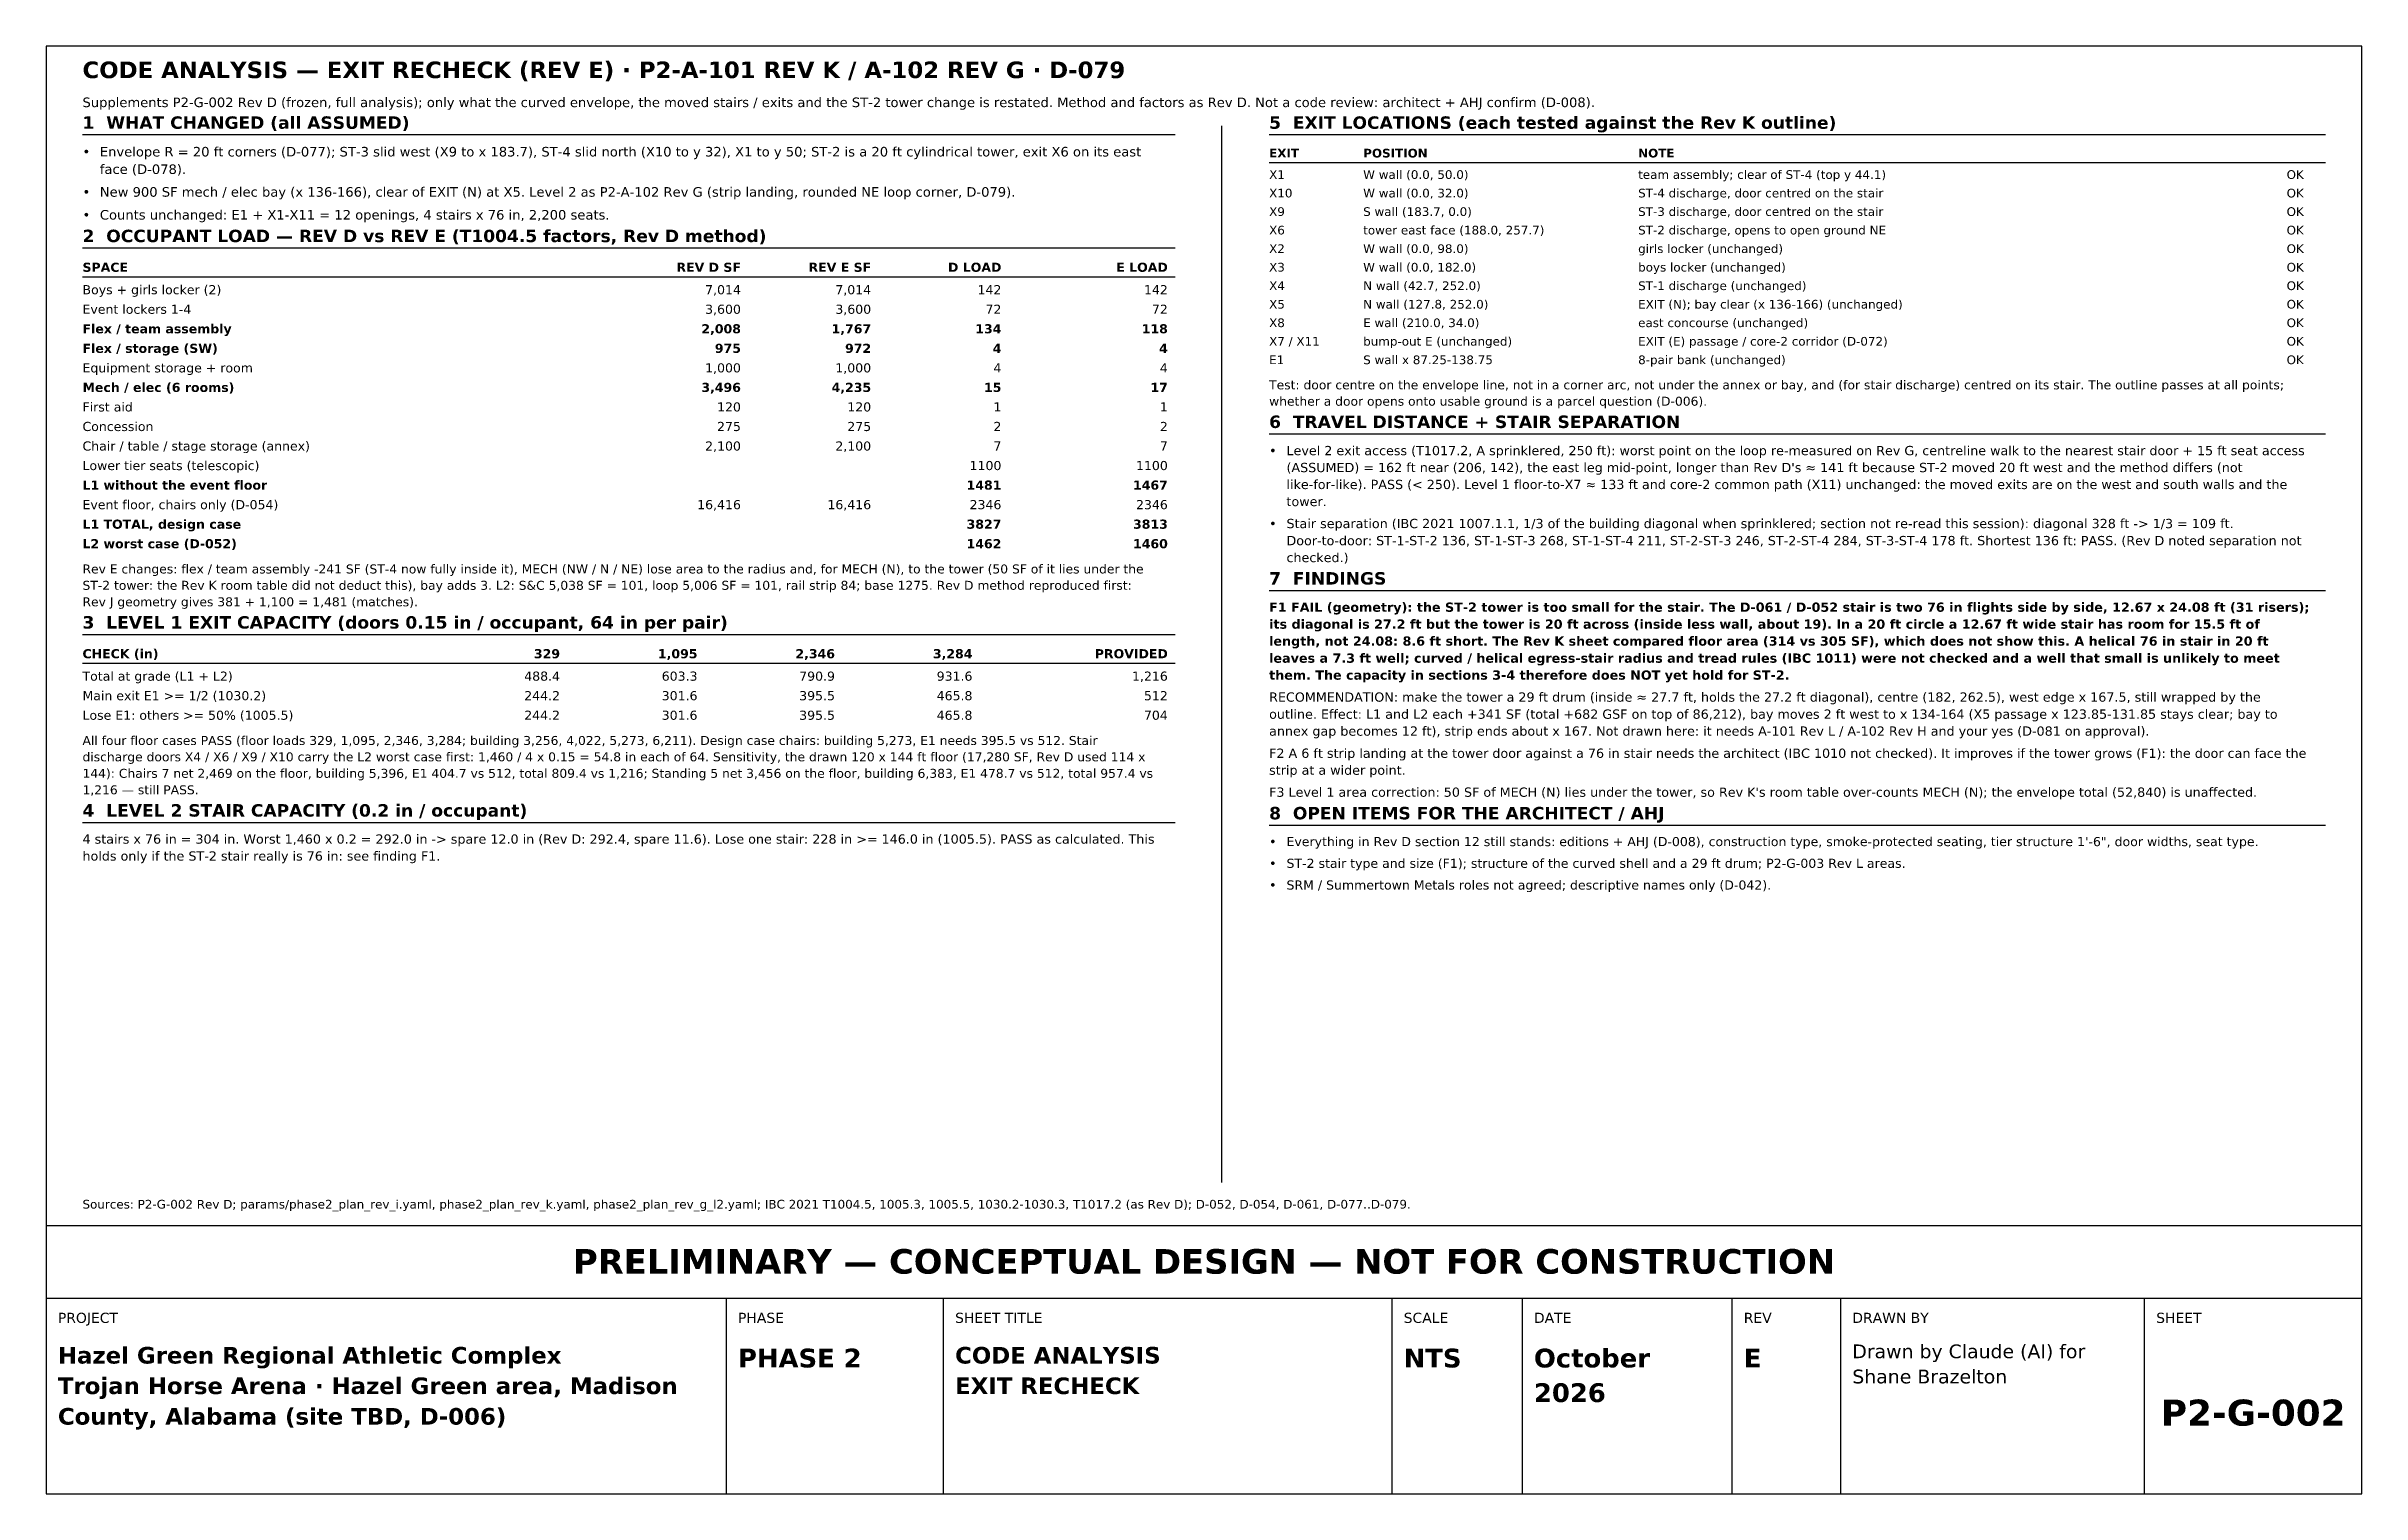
# Model space of a CAD drawing. Header units: inches. Extents: x 0.5 to 16.5, y 0.5 to 10.5.
import ezdxf
from ezdxf.enums import TextEntityAlignment as Align

# ---------------------------------------------------------------- set-up
doc = ezdxf.new("R2010")
doc.units = ezdxf.units.IN
doc.header["$MEASUREMENT"] = 0
doc.layers.add('A-ANNO-TEXT', color=7, linetype='Continuous')
doc.layers.add('G-ANNO-TTLB', color=7, linetype='Continuous')
doc.styles.add('KS-BOLD', font='DejaVuSans-Bold.ttf')
doc.styles.add('KS-REG', font='DejaVuSans.ttf')

msp = doc.modelspace()

# ---------------------------------------------------------------- linework, layer by layer
at = {"layer": 'A-ANNO-TEXT'}
for p, q in [((8.62, 9.95), (8.62, 2.65)), ((0.75, 9.89), (8.3, 9.89)), ((8.95, 9.89), (16.25, 9.89)), ((8.95, 9.697), (16.25, 9.697)), ((0.75, 9.107), (8.3, 9.107)), ((0.75, 8.907), (8.3, 8.907)), ((8.95, 7.823), (16.25, 7.823)), ((8.95, 6.741), (16.25, 6.741)), ((0.75, 6.437), (8.3, 6.437)), ((0.75, 6.237), (8.3, 6.237)), ((0.75, 5.138), (8.3, 5.138)), ((8.95, 5.119), (16.25, 5.119))]:
    msp.add_line(p, q, dxfattribs=at)
at = {"layer": 'G-ANNO-TTLB'}
for p, q in [((0.5, 1.85), (16.5, 1.85)), ((5.2, 0.5), (5.2, 1.85)), ((6.7, 0.5), (6.7, 1.85)), ((9.8, 0.5), (9.8, 1.85)), ((10.7, 0.5), (10.7, 1.85)), ((12.15, 0.5), (12.15, 1.85)), ((12.9, 0.5), (12.9, 1.85)), ((15, 0.5), (15, 1.85))]:
    msp.add_line(p, q, dxfattribs=at)
for points in [[(0.5, 0.5), (16.5, 0.5), (16.5, 10.5), (0.5, 10.5)], [(0.5, 1.85), (16.5, 1.85), (16.5, 2.35), (0.5, 2.35)]]:
    msp.add_lwpolyline(points, close=True, dxfattribs=at)

# ---------------------------------------------------------------- texts
at = {"layer": 'A-ANNO-TEXT'}
for s, height, style, p in [('CODE ANALYSIS — EXIT RECHECK (REV E) · P2-A-101 REV K / A-102 REV G · D-079', 0.115, 'KS-BOLD', (0.75, 10.28)), ('Supplements P2-G-002 Rev D (frozen, full analysis); only what the curved envelope, the moved stairs / exits and the ST-2 tower change is restated. Method and factors as Rev D. Not a code review: architect + AHJ confirm (D-008).', 0.066, 'KS-REG', (0.75, 10.08)), ('1  WHAT CHANGED (all ASSUMED)', 0.086, 'KS-BOLD', (0.75, 9.93)), ('5  EXIT LOCATIONS (each tested against the Rev K outline)', 0.086, 'KS-BOLD', (8.95, 9.93)), ('•', 0.066, 'KS-REG', (0.75, 9.739)), ('Envelope R = 20 ft corners (D-077); ST-3 slid west (X9 to x 183.7), ST-4 slid north (X10 to y 32), X1 to y 50; ST-2 is a 20 ft cylindrical tower, exit X6 on its east', 0.066, 'KS-REG', (0.87, 9.739)), ('EXIT', 0.06, 'KS-BOLD', (8.95, 9.732)), ('POSITION', 0.06, 'KS-BOLD', (9.6, 9.732)), ('NOTE', 0.06, 'KS-BOLD', (11.5, 9.732)), ('face (D-078).', 0.066, 'KS-REG', (0.87, 9.618)), ('X1', 0.06, 'KS-REG', (8.95, 9.584)), ('W wall (0.0, 50.0)', 0.06, 'KS-REG', (9.6, 9.584)), ('team assembly; clear of ST-4 (top y 44.1)', 0.06, 'KS-REG', (11.5, 9.584)), ('•', 0.066, 'KS-REG', (0.75, 9.461)), ('New 900 SF mech / elec bay (x 136-166), clear of EXIT (N) at X5. Level 2 as P2-A-102 Rev G (strip landing, rounded NE loop corner, D-079).', 0.066, 'KS-REG', (0.87, 9.461)), ('X10', 0.06, 'KS-REG', (8.95, 9.456)), ('W wall (0.0, 32.0)', 0.06, 'KS-REG', (9.6, 9.456)), ('ST-4 discharge, door centred on the stair', 0.06, 'KS-REG', (11.5, 9.456)), ('•', 0.066, 'KS-REG', (0.75, 9.303)), ('Counts unchanged: E1 + X1-X11 = 12 openings, 4 stairs x 76 in, 2,200 seats.', 0.066, 'KS-REG', (0.87, 9.303)), ('X9', 0.06, 'KS-REG', (8.95, 9.328)), ('S wall (183.7, 0.0)', 0.06, 'KS-REG', (9.6, 9.328)), ('ST-3 discharge, door centred on the stair', 0.06, 'KS-REG', (11.5, 9.328)), ('2  OCCUPANT LOAD — REV D vs REV E (T1004.5 factors, Rev D method)', 0.086, 'KS-BOLD', (0.75, 9.147)), ('X6', 0.06, 'KS-REG', (8.95, 9.2)), ('X2', 0.06, 'KS-REG', (8.95, 9.072)), ('tower east face (188.0, 257.7)', 0.06, 'KS-REG', (9.6, 9.2)), ('W wall (0.0, 98.0)', 0.06, 'KS-REG', (9.6, 9.072)), ('ST-2 discharge, opens to open ground NE', 0.06, 'KS-REG', (11.5, 9.2)), ('girls locker (unchanged)', 0.06, 'KS-REG', (11.5, 9.072)), ('SPACE', 0.063, 'KS-BOLD', (0.75, 8.942)), ('X3', 0.06, 'KS-REG', (8.95, 8.944)), ('W wall (0.0, 182.0)', 0.06, 'KS-REG', (9.6, 8.944)), ('boys locker (unchanged)', 0.06, 'KS-REG', (11.5, 8.944)), ('Boys + girls locker (2)', 0.063, 'KS-REG', (0.75, 8.787)), ('X4', 0.06, 'KS-REG', (8.95, 8.816)), ('N wall (42.7, 252.0)', 0.06, 'KS-REG', (9.6, 8.816)), ('ST-1 discharge (unchanged)', 0.06, 'KS-REG', (11.5, 8.816)), ('Event lockers 1-4', 0.063, 'KS-REG', (0.75, 8.652)), ('X5', 0.06, 'KS-REG', (8.95, 8.688)), ('N wall (127.8, 252.0)', 0.06, 'KS-REG', (9.6, 8.688)), ('EXIT (N); bay clear (x 136-166) (unchanged)', 0.06, 'KS-REG', (11.5, 8.688)), ('Flex / team assembly', 0.063, 'KS-BOLD', (0.75, 8.517)), ('X8', 0.06, 'KS-REG', (8.95, 8.56)), ('X7 / X11', 0.06, 'KS-REG', (8.95, 8.432)), ('bump-out E (unchanged)', 0.06, 'KS-REG', (9.6, 8.432)), ('E wall (210.0, 34.0)', 0.06, 'KS-REG', (9.6, 8.56)), ('east concourse (unchanged)', 0.06, 'KS-REG', (11.5, 8.56)), ('EXIT (E) passage / core-2 corridor (D-072)', 0.06, 'KS-REG', (11.5, 8.432)), ('Flex / storage (SW)', 0.063, 'KS-BOLD', (0.75, 8.382)), ('E1', 0.06, 'KS-REG', (8.95, 8.304)), ('S wall x 87.25-138.75', 0.06, 'KS-REG', (9.6, 8.304)), ('8-pair bank (unchanged)', 0.06, 'KS-REG', (11.5, 8.304)), ('Equipment storage + room', 0.063, 'KS-REG', (0.75, 8.247)), ('Mech / elec (6 rooms)', 0.063, 'KS-BOLD', (0.75, 8.112)), ('Test: door centre on the envelope line, not in a corner arc, not under the annex or bay, and (for stair discharge) centred on its stair. The outline passes at all points;', 0.062, 'KS-REG', (8.95, 8.13)), ('First aid', 0.063, 'KS-REG', (0.75, 7.977)), ('whether a door opens onto usable ground is a parcel question (D-006).', 0.062, 'KS-REG', (8.95, 8.017)), ('Concession', 0.063, 'KS-REG', (0.75, 7.842)), ('6  TRAVEL DISTANCE + STAIR SEPARATION', 0.086, 'KS-BOLD', (8.95, 7.863)), ('Chair / table / stage storage (annex)', 0.063, 'KS-REG', (0.75, 7.707)), ('•', 0.064, 'KS-REG', (8.95, 7.675)), ('Level 2 exit access (T1017.2, A sprinklered, 250 ft): worst point on the loop re-measured on Rev G, centreline walk to the nearest stair door + 15 ft seat access', 0.064, 'KS-REG', (9.07, 7.675)), ('Lower tier seats (telescopic)', 0.063, 'KS-REG', (0.75, 7.572)), ("(ASSUMED) = 162 ft near (206, 142), the east leg mid-point, longer than Rev D's ≈ 141 ft because ST-2 moved 20 ft west and the method differs (not", 0.064, 'KS-REG', (9.07, 7.558)), ('L1 without the event floor', 0.063, 'KS-BOLD', (0.75, 7.437)), ('Event floor, chairs only (D-054)', 0.063, 'KS-REG', (0.75, 7.302)), ('tower.', 0.064, 'KS-REG', (9.07, 7.323)), ('like-for-like). PASS (< 250). Level 1 floor-to-X7 ≈ 133 ft and core-2 common path (X11) unchanged: the moved exits are on the west and south walls and the', 0.064, 'KS-REG', (9.07, 7.441)), ('L1 TOTAL, design case', 0.063, 'KS-BOLD', (0.75, 7.167)), ('•', 0.064, 'KS-REG', (8.95, 7.171)), ('Stair separation (IBC 2021 1007.1.1, 1/3 of the building diagonal when sprinklered; section not re-read this session): diagonal 328 ft -> 1/3 = 109 ft.', 0.064, 'KS-REG', (9.07, 7.171)), ('L2 worst case (D-052)', 0.063, 'KS-BOLD', (0.75, 7.032)), ('Door-to-door: ST-1-ST-2 136, ST-1-ST-3 268, ST-1-ST-4 211, ST-2-ST-3 246, ST-2-ST-4 284, ST-3-ST-4 178 ft. Shortest 136 ft: PASS. (Rev D noted separation not', 0.064, 'KS-REG', (9.07, 7.053)), ('Rev E changes: flex / team assembly -241 SF (ST-4 now fully inside it), MECH (NW / N / NE) lose area to the radius and, for MECH (N), to the tower (50 SF of it lies under the', 0.062, 'KS-REG', (0.75, 6.858)), ('checked.)', 0.064, 'KS-REG', (9.07, 6.936)), ('ST-2 tower: the Rev K room table did not deduct this), bay adds 3. L2: S&C 5,038 SF = 101, loop 5,006 SF = 101, rail strip 84; base 1275. Rev D method reproduced first:', 0.062, 'KS-REG', (0.75, 6.745)), ('7  FINDINGS', 0.086, 'KS-BOLD', (8.95, 6.781)), ('Rev J geometry gives 381 + 1,100 = 1,481 (matches).', 0.062, 'KS-REG', (0.75, 6.631)), ('3  LEVEL 1 EXIT CAPACITY (doors 0.15 in / occupant, 64 in per pair)', 0.086, 'KS-BOLD', (0.75, 6.477)), ('F1 FAIL (geometry): the ST-2 tower is too small for the stair. The D-061 / D-052 stair is two 76 in flights side by side, 12.67 x 24.08 ft (31 risers);', 0.064, 'KS-BOLD', (8.95, 6.593)), ('its diagonal is 27.2 ft but the tower is 20 ft across (inside less wall, about 19). In a 20 ft circle a 12.67 ft wide stair has room for 15.5 ft of', 0.064, 'KS-BOLD', (8.95, 6.476)), ('length, not 24.08: 8.6 ft short. The Rev K sheet compared floor area (314 vs 305 SF), which does not show this. A helical 76 in stair in 20 ft', 0.064, 'KS-BOLD', (8.95, 6.359)), ('CHECK (in)', 0.063, 'KS-BOLD', (0.75, 6.272)), ('leaves a 7.3 ft well; curved / helical egress-stair radius and tread rules (IBC 1011) were not checked and a well that small is unlikely to meet', 0.064, 'KS-BOLD', (8.95, 6.241)), ('Total at grade (L1 + L2)', 0.063, 'KS-REG', (0.75, 6.117)), ('them. The capacity in sections 3-4 therefore does NOT yet hold for ST-2.', 0.064, 'KS-BOLD', (8.95, 6.124)), ('Main exit E1 >= 1/2 (1030.2)', 0.063, 'KS-REG', (0.75, 5.982)), ('outline. Effect: L1 and L2 each +341 SF (total +682 GSF on top of 86,212), bay moves 2 ft west to x 134-164 (X5 passage x 123.85-131.85 stays clear; bay to', 0.064, 'KS-REG', (8.95, 5.854)), ('RECOMMENDATION: make the tower a 29 ft drum (inside ≈ 27.7 ft, holds the 27.2 ft diagonal), centre (182, 262.5), west edge x 167.5, still wrapped by the', 0.064, 'KS-REG', (8.95, 5.972)), ('Lose E1: others >= 50% (1005.5)', 0.063, 'KS-REG', (0.75, 5.847)), ('annex gap becomes 12 ft), strip ends about x 167. Not drawn here: it needs A-101 Rev L / A-102 Rev H and your yes (D-081 on approval).', 0.064, 'KS-REG', (8.95, 5.737)), ('All four floor cases PASS (floor loads 329, 1,095, 2,346, 3,284; building 3,256, 4,022, 5,273, 6,211). Design case chairs: building 5,273, E1 needs 395.5 vs 512. Stair', 0.062, 'KS-REG', (0.75, 5.673)), ('discharge doors X4 / X6 / X9 / X10 carry the L2 worst case first: 1,460 / 4 x 0.15 = 54.8 in each of 64. Sensitivity, the drawn 120 x 144 ft floor (17,280 SF, Rev D used 114 x', 0.062, 'KS-REG', (0.75, 5.56)), ('F2 A 6 ft strip landing at the tower door against a 76 in stair needs the architect (IBC 1010 not checked). It improves if the tower grows (F1): the door can face the', 0.064, 'KS-REG', (8.95, 5.584)), ('144): Chairs 7 net 2,469 on the floor, building 5,396, E1 404.7 vs 512, total 809.4 vs 1,216; Standing 5 net 3,456 on the floor, building 6,383, E1 478.7 vs 512, total 957.4 vs', 0.062, 'KS-REG', (0.75, 5.446)), ('strip at a wider point.', 0.064, 'KS-REG', (8.95, 5.467)), ('1,216 — still PASS.', 0.062, 'KS-REG', (0.75, 5.332)), ("F3 Level 1 area correction: 50 SF of MECH (N) lies under the tower, so Rev K's room table over-counts MECH (N); the envelope total (52,840) is unaffected.", 0.064, 'KS-REG', (8.95, 5.315)), ('4  LEVEL 2 STAIR CAPACITY (0.2 in / occupant)', 0.086, 'KS-BOLD', (0.75, 5.178)), ('8  OPEN ITEMS FOR THE ARCHITECT / AHJ', 0.086, 'KS-BOLD', (8.95, 5.159)), ('4 stairs x 76 in = 304 in. Worst 1,460 x 0.2 = 292.0 in -> spare 12.0 in (Rev D: 292.4, spare 11.6). Lose one stair: 228 in >= 146.0 in (1005.5). PASS as calculated. This', 0.064, 'KS-REG', (0.75, 4.991)), ('•', 0.063, 'KS-REG', (8.95, 4.974)), ('Everything in Rev D section 12 still stands: editions + AHJ (D-008), construction type, smoke-protected seating, tier structure 1\'-6", door widths, seat type.', 0.063, 'KS-REG', (9.07, 4.974)), ('holds only if the ST-2 stair really is 76 in: see finding F1.', 0.064, 'KS-REG', (0.75, 4.874)), ('•', 0.063, 'KS-REG', (8.95, 4.824)), ('ST-2 stair type and size (F1); structure of the curved shell and a 29 ft drum; P2-G-003 Rev L areas.', 0.063, 'KS-REG', (9.07, 4.824)), ('•', 0.063, 'KS-REG', (8.95, 4.674)), ('SRM / Summertown Metals roles not agreed; descriptive names only (D-042).', 0.063, 'KS-REG', (9.07, 4.674)), ('Sources: P2-G-002 Rev D; params/phase2_plan_rev_i.yaml, phase2_plan_rev_k.yaml, phase2_plan_rev_g_l2.yaml; IBC 2021 T1004.5, 1005.3, 1005.5, 1030.2-1030.3, T1017.2 (as Rev D); D-052, D-054, D-061, D-077..D-079.', 0.06, 'KS-REG', (0.75, 2.47))]:
    msp.add_text(s, height=height, dxfattribs=dict(at, style=style)).set_placement(p)
for s, height, style, p in [('OK', 0.06, 'KS-REG', (16.1, 9.584)), ('OK', 0.06, 'KS-REG', (16.1, 9.456)), ('OK', 0.06, 'KS-REG', (16.1, 9.328)), ('OK', 0.06, 'KS-REG', (16.1, 9.2)), ('OK', 0.06, 'KS-REG', (16.1, 9.072)), ('REV D SF', 0.063, 'KS-BOLD', (5.3, 8.942)), ('REV E SF', 0.063, 'KS-BOLD', (6.2, 8.942)), ('D LOAD', 0.063, 'KS-BOLD', (7.1, 8.942)), ('E LOAD', 0.063, 'KS-BOLD', (8.25, 8.942)), ('OK', 0.06, 'KS-REG', (16.1, 8.944)), ('7,014', 0.063, 'KS-REG', (5.3, 8.787)), ('7,014', 0.063, 'KS-REG', (6.2, 8.787)), ('142', 0.063, 'KS-REG', (7.1, 8.787)), ('142', 0.063, 'KS-REG', (8.25, 8.787)), ('OK', 0.06, 'KS-REG', (16.1, 8.816)), ('3,600', 0.063, 'KS-REG', (5.3, 8.652)), ('3,600', 0.063, 'KS-REG', (6.2, 8.652)), ('72', 0.063, 'KS-REG', (7.1, 8.652)), ('72', 0.063, 'KS-REG', (8.25, 8.652)), ('OK', 0.06, 'KS-REG', (16.1, 8.688)), ('2,008', 0.063, 'KS-BOLD', (5.3, 8.517)), ('1,767', 0.063, 'KS-BOLD', (6.2, 8.517)), ('134', 0.063, 'KS-BOLD', (7.1, 8.517)), ('118', 0.063, 'KS-BOLD', (8.25, 8.517)), ('OK', 0.06, 'KS-REG', (16.1, 8.56)), ('OK', 0.06, 'KS-REG', (16.1, 8.432)), ('975', 0.063, 'KS-BOLD', (5.3, 8.382)), ('972', 0.063, 'KS-BOLD', (6.2, 8.382)), ('4', 0.063, 'KS-BOLD', (7.1, 8.382)), ('4', 0.063, 'KS-BOLD', (8.25, 8.382)), ('OK', 0.06, 'KS-REG', (16.1, 8.304)), ('3,496', 0.063, 'KS-BOLD', (5.3, 8.112)), ('1,000', 0.063, 'KS-REG', (5.3, 8.247)), ('4,235', 0.063, 'KS-BOLD', (6.2, 8.112)), ('1,000', 0.063, 'KS-REG', (6.2, 8.247)), ('15', 0.063, 'KS-BOLD', (7.1, 8.112)), ('4', 0.063, 'KS-REG', (7.1, 8.247)), ('17', 0.063, 'KS-BOLD', (8.25, 8.112)), ('4', 0.063, 'KS-REG', (8.25, 8.247)), ('120', 0.063, 'KS-REG', (5.3, 7.977)), ('120', 0.063, 'KS-REG', (6.2, 7.977)), ('1', 0.063, 'KS-REG', (7.1, 7.977)), ('1', 0.063, 'KS-REG', (8.25, 7.977)), ('275', 0.063, 'KS-REG', (5.3, 7.842)), ('275', 0.063, 'KS-REG', (6.2, 7.842)), ('2', 0.063, 'KS-REG', (7.1, 7.842)), ('2', 0.063, 'KS-REG', (8.25, 7.842)), ('2,100', 0.063, 'KS-REG', (5.3, 7.707)), ('2,100', 0.063, 'KS-REG', (6.2, 7.707)), ('7', 0.063, 'KS-REG', (7.1, 7.707)), ('7', 0.063, 'KS-REG', (8.25, 7.707)), ('1100', 0.063, 'KS-REG', (7.1, 7.572)), ('1100', 0.063, 'KS-REG', (8.25, 7.572)), ('16,416', 0.063, 'KS-REG', (5.3, 7.302)), ('16,416', 0.063, 'KS-REG', (6.2, 7.302)), ('1481', 0.063, 'KS-BOLD', (7.1, 7.437)), ('2346', 0.063, 'KS-REG', (7.1, 7.302)), ('1467', 0.063, 'KS-BOLD', (8.25, 7.437)), ('2346', 0.063, 'KS-REG', (8.25, 7.302)), ('3827', 0.063, 'KS-BOLD', (7.1, 7.167)), ('3813', 0.063, 'KS-BOLD', (8.25, 7.167)), ('1462', 0.063, 'KS-BOLD', (7.1, 7.032)), ('1460', 0.063, 'KS-BOLD', (8.25, 7.032)), ('329', 0.063, 'KS-BOLD', (4.05, 6.272)), ('1,095', 0.063, 'KS-BOLD', (5, 6.272)), ('2,346', 0.063, 'KS-BOLD', (5.95, 6.272)), ('3,284', 0.063, 'KS-BOLD', (6.9, 6.272)), ('PROVIDED', 0.063, 'KS-BOLD', (8.25, 6.272)), ('488.4', 0.063, 'KS-REG', (4.05, 6.117)), ('603.3', 0.063, 'KS-REG', (5, 6.117)), ('790.9', 0.063, 'KS-REG', (5.95, 6.117)), ('931.6', 0.063, 'KS-REG', (6.9, 6.117)), ('1,216', 0.063, 'KS-REG', (8.25, 6.117)), ('244.2', 0.063, 'KS-REG', (4.05, 5.982)), ('301.6', 0.063, 'KS-REG', (5, 5.982)), ('395.5', 0.063, 'KS-REG', (5.95, 5.982)), ('465.8', 0.063, 'KS-REG', (6.9, 5.982)), ('512', 0.063, 'KS-REG', (8.25, 5.982)), ('244.2', 0.063, 'KS-REG', (4.05, 5.847)), ('301.6', 0.063, 'KS-REG', (5, 5.847)), ('395.5', 0.063, 'KS-REG', (5.95, 5.847)), ('465.8', 0.063, 'KS-REG', (6.9, 5.847)), ('704', 0.063, 'KS-REG', (8.25, 5.847))]:
    msp.add_text(s, height=height, dxfattribs=dict(at, style=style)).set_placement(p, align=Align.RIGHT)
at = {"layer": 'G-ANNO-TTLB', "style": 'KS-BOLD'}
for s, height, p in [('PRELIMINARY — CONCEPTUAL DESIGN — NOT FOR CONSTRUCTION', 0.17, (8.5, 2.02)), ('P2-G-002', 0.18, (15.75, 0.97))]:
    msp.add_text(s, height=height, dxfattribs=at).set_placement(p, align=Align.CENTER)
at = {"layer": 'G-ANNO-TTLB'}
for s, height, style, p in [('PROJECT', 0.07, 'KS-REG', (0.58, 1.68)), ('PHASE', 0.07, 'KS-REG', (5.28, 1.68)), ('SHEET TITLE', 0.07, 'KS-REG', (6.78, 1.68)), ('SCALE', 0.07, 'KS-REG', (9.88, 1.68)), ('DATE', 0.07, 'KS-REG', (10.78, 1.68)), ('REV', 0.07, 'KS-REG', (12.23, 1.68)), ('DRAWN BY', 0.07, 'KS-REG', (12.98, 1.68)), ('SHEET', 0.07, 'KS-REG', (15.08, 1.68)), ('Hazel Green Regional Athletic Complex', 0.115, 'KS-BOLD', (0.58, 1.399)), ('PHASE 2', 0.13, 'KS-BOLD', (5.28, 1.372)), ('CODE ANALYSIS', 0.115, 'KS-BOLD', (6.78, 1.399)), ('NTS', 0.13, 'KS-BOLD', (9.88, 1.372)), ('October', 0.13, 'KS-BOLD', (10.78, 1.372)), ('E', 0.13, 'KS-BOLD', (12.23, 1.372)), ('Drawn by Claude (AI) for', 0.095, 'KS-REG', (12.98, 1.436)), ('Trojan Horse Arena · Hazel Green area, Madison', 0.115, 'KS-BOLD', (0.58, 1.188)), ('EXIT RECHECK', 0.115, 'KS-BOLD', (6.78, 1.188)), ('Shane Brazelton', 0.095, 'KS-REG', (12.98, 1.262)), ('2026', 0.13, 'KS-BOLD', (10.78, 1.133)), ('County, Alabama (site TBD, D-006)', 0.115, 'KS-BOLD', (0.58, 0.977))]:
    msp.add_text(s, height=height, dxfattribs=dict(at, style=style)).set_placement(p)

doc.saveas('drawing.dxf')
